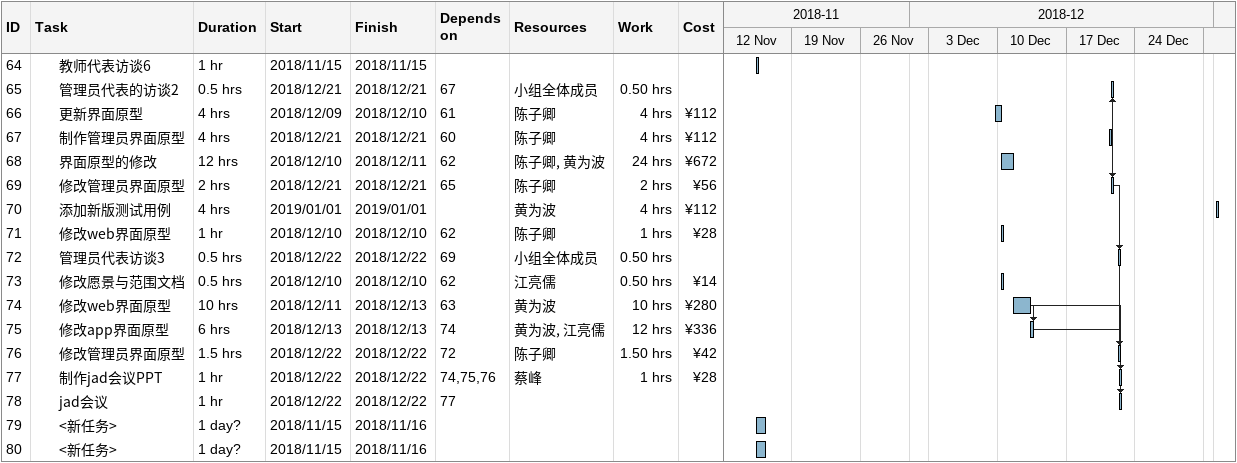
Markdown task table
| ID | Level | Task | Duration | Start | Finish | Predecessors | Resources | Work (h) | Cost (¥) |
|---|---|---|---|---|---|---|---|---|---|
| 64 | 3 | 教师代表访谈6 | 1h | 2018-11-15 | 2018-11-15 |  |  |  |  |
| 65 | 3 | 管理员代表的访谈2 | 0.5h | 2018-12-21 | 2018-12-21 | 67 | 小组全体成员 | 0.50 |  |
| 66 | 3 | 更新界面原型 | 4h | 2018-12-09 | 2018-12-10 | 61 | 陈子卿 | 4 | 112 |
| 67 | 3 | 制作管理员界面原型 | 4h | 2018-12-21 | 2018-12-21 | 60 | 陈子卿 | 4 | 112 |
| 68 | 3 | 界面原型的修改 | 12h | 2018-12-10 | 2018-12-11 | 62 | 陈子卿, 黄为波 | 24 | 672 |
| 69 | 3 | 修改管理员界面原型 | 2h | 2018-12-21 | 2018-12-21 | 65 | 陈子卿 | 2 | 56 |
| 70 | 3 | 添加新版测试用例 | 4h | 2019-01-01 | 2019-01-01 |  | 黄为波 | 4 | 112 |
| 71 | 3 | 修改web界面原型 | 1h | 2018-12-10 | 2018-12-10 | 62 | 陈子卿 | 1 | 28 |
| 72 | 3 | 管理员代表访谈3 | 0.5h | 2018-12-22 | 2018-12-22 | 69 | 小组全体成员 | 0.50 |  |
| 73 | 3 | 修改愿景与范围文档 | 0.5h | 2018-12-10 | 2018-12-10 | 62 | 江亮儒 | 0.50 | 14 |
| 74 | 3 | 修改web界面原型 | 10h | 2018-12-11 | 2018-12-13 | 63 | 黄为波 | 10 | 280 |
| 75 | 3 | 修改app界面原型 | 6h | 2018-12-13 | 2018-12-13 | 74 | 黄为波, 江亮儒 | 12 | 336 |
| 76 | 3 | 修改管理员界面原型 | 1.5h | 2018-12-22 | 2018-12-22 | 72 | 陈子卿 | 1.50 | 42 |
| 77 | 3 | 制作jad会议PPT | 1h | 2018-12-22 | 2018-12-22 | 74, 75, 76 | 蔡峰 | 1 | 28 |
| 78 | 3 | jad会议 | 1h | 2018-12-22 | 2018-12-22 | 77 |  |  |  |
| 79 | 3 | <新任务> | 1d? | 2018-11-15 | 2018-11-16 |  |  |  |  |
| 80 | 3 | <新任务> | 1d? | 2018-11-15 | 2018-11-16 |  |  |  |  |
